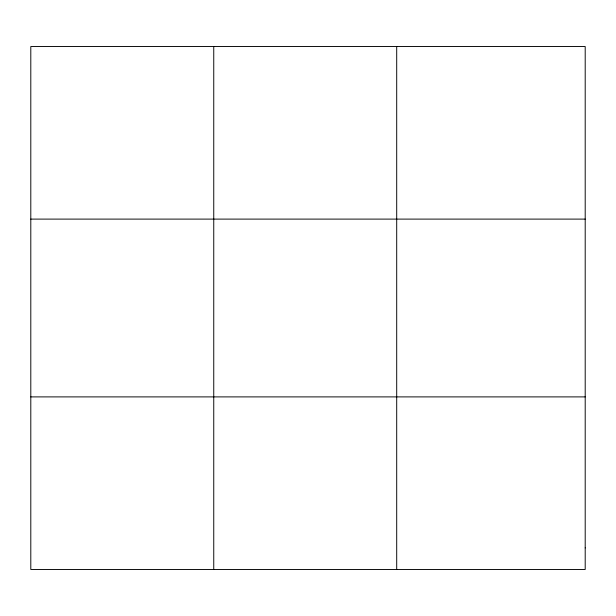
<?xml version="1.0" encoding="UTF-8"?>
<svg xmlns="http://www.w3.org/2000/svg" width="616" height="616" viewBox="0 0 616 616"><rect width="100%" height="100%" fill="white"/><g stroke="black" fill="none" stroke-linecap="round" stroke-linejoin="round"><path stroke-width="0.92" d="M213.752 569.469L213.752 46.531M396.704 569.469L396.704 46.531M30.8 219.104L585.2 219.104M30.8 396.897L585.2 396.897M585.2 547.901L585.2 569.469L30.8 569.469L30.8 46.531L585.2 46.531L585.2 547.901"/></g></svg>
